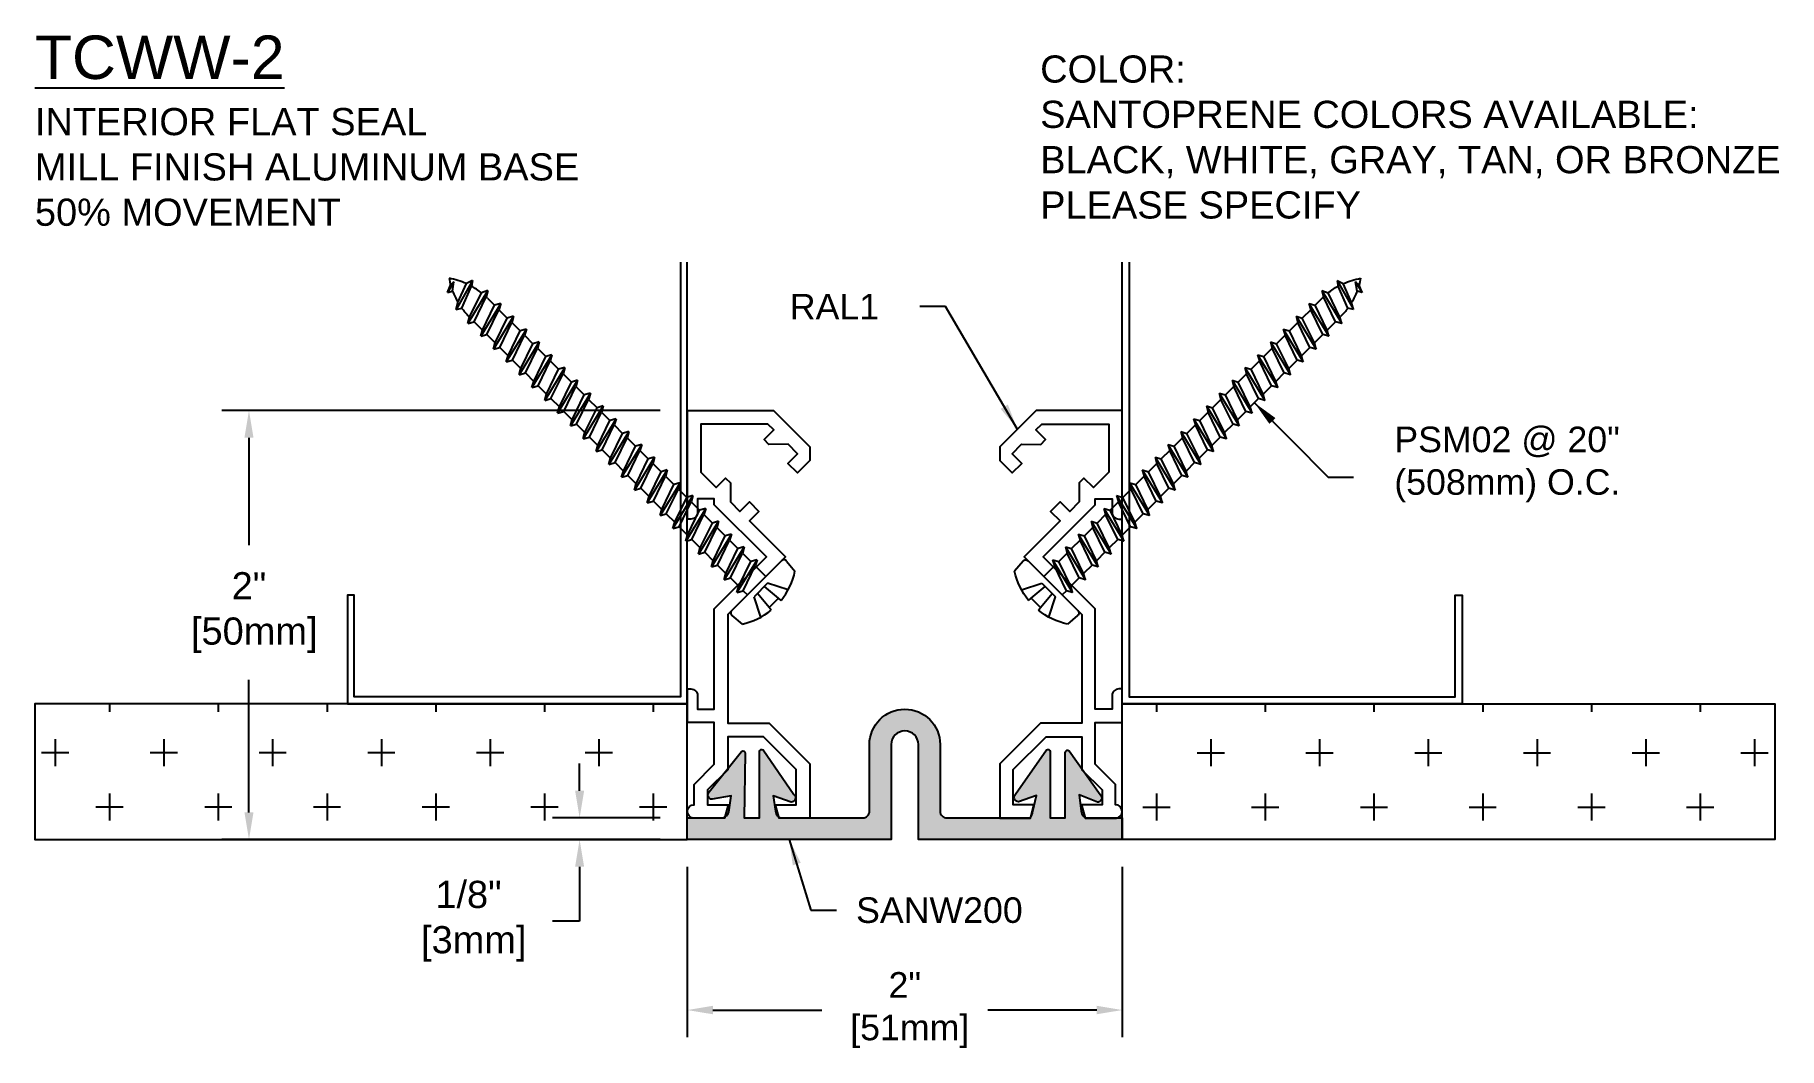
# Model space of a CAD drawing. Header units: inches. Extents: x 1.1 to 9.12, y 1.14 to 5.8.
import ezdxf

# ---------------------------------------------------------------- set-up
doc = ezdxf.new("R2010")
doc.units = ezdxf.units.IN
doc.header["$MEASUREMENT"] = 0
for name, color, linetype in [('Anchors', 4, 'Continuous'), ('Conditions', 1, 'Continuous'), ('Dimensions', 3, 'Continuous'), ('Fillers', 2, 'Continuous'), ('Metals', 7, 'Continuous'), ('Text', 2, 'Continuous')]:
    doc.layers.add(name, color=color, linetype=linetype)
doc.styles.add('Arial', font='arial.ttf')
doc.styles.get("Standard").update_dxf_attribs({"font": 'arial.ttf'})
doc.dimstyles.new('Arial', dxfattribs={"dimtxt": 0.1175, "dimasz": 0.1175, "dimexe": 0.125, "dimexo": 0.125, "dimgap": 0.09, "dimtad": 0, "dimtih": 1, "dimtoh": 1, "dimdec": 4, "dimzin": 0, "dimdsep": 46, "dimlunit": 4, "dimtxsty": 'Arial', "dimcen": 0.09, "dimadec": 0, "dimazin": 0, "dimtfac": 1, "dimtdec": 4, "dimtofl": 0, "dimtmove": 0, "dimatfit": 3, "dimfxl": 0, "dimfrac": 2, "dimtolj": 1, "dimtzin": 0, "dimarcsym": 0})

# ---------------------------------------------------------------- blocks, each defined once
blk = doc.blocks.new('A$CB0F2')
blk.add_lwpolyline([(0.029, 0.0023, -0.958439), (0.0317, 0.0642), (0.0317, 0.1582), (0.1247, 0.2512), (0.1247, 0.4422), (0.0007, 0.4422), (0.0007, 0.5972), (0.0167, 0.5972, -0.414214), (0.0477, 0.5662), (0.0477, 0.5042), (0.1247, 0.5042), (0.1247, 0.9649), (0.3641, 1.2043), (0.1247, 1.4438), (0.1247, 1.4712), (0.0477, 1.4712), (0.0477, 1.4092, -0.414214), (0.0167, 1.3782), (0.0007, 1.3782), (0.0007, 1.8772), (0.397, 1.8772), (0.5637, 1.7105), (0.5637, 1.6471), (0.507, 1.5904), (0.4631, 1.6343), (0.5077, 1.6788), (0.4638, 1.7226), (0.3755, 1.7219), (0.3535, 1.7439), (0.3981, 1.7884), (0.3713, 1.8152), (0.0627, 1.8152), (0.0627, 1.5935), (0.1329, 1.5232), (0.1768, 1.5671), (0.1987, 1.5452), (0.1987, 1.4575), (0.2425, 1.4136), (0.2864, 1.4575), (0.3302, 1.4136), (0.2864, 1.3698), (0.4518, 1.2043), (0.1867, 0.9392), (0.1867, 0.4392), (0.3767, 0.4392), (0.5637, 0.2522), (0.5637, 0.0022), (0.4233, 0.0022), (0.4067, 0.0642), (0.5017, 0.0642), (0.5017, 0.2265), (0.351, 0.3772), (0.1867, 0.3772), (0.1867, 0.2255), (0.0937, 0.1325), (0.0937, 0.0642), (0.1887, 0.0642), (0.172, 0.0022), (0.029, 0.0022)], format="xyb")
blk = doc.blocks.new('ral1')
blk.add_blockref('A$CB0F2', (-0.029, -0.0022))
blk = doc.blocks.new('*D3')
at = {"layer": 'Defpoints', "color": 0}
for p in [(4.1014, 2.0973), (6.1014, 2.0973), (4.1014, 1.3135)]:
    blk.add_point(p, dxfattribs=at)
at = {"layer": 'Dimensions', "color": 0, "lineweight": -2}
for p, q in [((4.1014, 1.9723), (4.1014, 1.1885)), ((6.1014, 1.9723), (6.1014, 1.1885)), ((4.2189, 1.3135), (4.7203, 1.3135)), ((5.9839, 1.3135), (5.4825, 1.3135))]:
    blk.add_line(p, q, dxfattribs=at)
at = {"layer": 'Dimensions', "color": 0}
for points in [[(4.2189, 1.3331), (4.2189, 1.294), (4.1014, 1.3135)], [(5.9839, 1.3331), (5.9839, 1.294), (6.1014, 1.3135)]]:
    blk.add_solid(points, dxfattribs=at)
at = {"layer": 'Dimensions', "color": 0, "insert": (5.1014, 1.3135), "char_height": 0.1175, "attachment_point": 5, "style": 'Arial'}
blk.add_mtext('\\A1;2"\\P [51mm]', dxfattribs=at)
blk = doc.blocks.new('PSM02')
for p, q in [((-0.089, 0.1159), (-0.0437, 0.0281)), ((-0.0319, 0.1271), (-0.0299, 0.1115)), ((-0.0299, 0.1115), (0.0299, 0.1115)), ((-0.0299, 0.1115), (-0.023, 0.0281)), ((0.0299, 0.1115), (0.023, 0.0281)), ((0.0319, 0.1271), (0.0299, 0.1115)), ((0.089, 0.1159), (0.0437, 0.0281)), ((-0.1774, 0.0173), (-0.1722, 0.0772)), ((-0.1615, 0), (0.1615, 0)), ((-0.06, -0.0689), (-0.06, 0)), ((-0.0437, 0.0281), (0.0437, 0.0281)), ((0.06, -0.0273), (0.06, 0)), ((0.1774, 0.0173), (0.1722, 0.0772)), ((-0.086, -0.0833), (0.086, -0.0417)), ((-0.086, -0.0833), (-0.06, -0.0689)), ((0.06, -0.0273), (-0.06, -0.0689)), ((0.06, -0.0561), (-0.06, -0.0977)), ((0.086, -0.0417), (0.06, -0.0273)), ((0.086, -0.0417), (0.06, -0.0561)), ((0.06, -0.1106), (0.06, -0.0561)), ((-0.086, -0.0833), (-0.06, -0.0977)), ((-0.086, -0.1667), (0.086, -0.125)), ((-0.086, -0.1667), (-0.06, -0.1523)), ((-0.06, -0.1523), (-0.06, -0.0977)), ((0.06, -0.1106), (-0.06, -0.1523)), ((0.06, -0.1394), (-0.06, -0.1811)), ((0.086, -0.125), (0.06, -0.1106)), ((0.086, -0.125), (0.06, -0.1394)), ((0.06, -0.1939), (0.06, -0.1394)), ((-0.086, -0.1667), (-0.06, -0.1811)), ((-0.086, -0.25), (0.086, -0.2083)), ((-0.086, -0.25), (-0.06, -0.2356)), ((-0.06, -0.2356), (-0.06, -0.1811)), ((0.06, -0.1939), (-0.06, -0.2356)), ((0.06, -0.2227), (-0.06, -0.2644)), ((0.086, -0.2083), (0.06, -0.1939)), ((0.086, -0.2083), (0.06, -0.2227)), ((0.06, -0.2773), (0.06, -0.2227)), ((-0.086, -0.25), (-0.06, -0.2644)), ((-0.086, -0.3333), (0.086, -0.2917)), ((-0.086, -0.3333), (-0.06, -0.3189)), ((-0.06, -0.3189), (-0.06, -0.2644)), ((0.06, -0.2773), (-0.06, -0.3189)), ((0.06, -0.3061), (-0.06, -0.3477)), ((0.086, -0.2917), (0.06, -0.2773)), ((0.086, -0.2917), (0.06, -0.3061)), ((0.06, -0.3606), (0.06, -0.3061)), ((-0.086, -0.3333), (-0.06, -0.3477)), ((-0.086, -0.4167), (0.086, -0.375)), ((-0.06, -0.4023), (-0.06, -0.3477)), ((0.06, -0.3606), (-0.06, -0.4023)), ((0.06, -0.3894), (-0.06, -0.4311)), ((0.086, -0.375), (0.06, -0.3606)), ((0.086, -0.375), (0.06, -0.3894)), ((0.06, -0.4439), (0.06, -0.3894)), ((-0.086, -0.4167), (-0.06, -0.4023)), ((-0.086, -0.4167), (-0.06, -0.4311)), ((-0.086, -0.5), (0.086, -0.4583)), ((-0.06, -0.4856), (-0.06, -0.4311)), ((0.06, -0.4439), (-0.06, -0.4856)), ((0.06, -0.4727), (-0.06, -0.5144)), ((0.086, -0.4583), (0.06, -0.4439)), ((0.086, -0.4583), (0.06, -0.4727)), ((0.06, -0.5273), (0.06, -0.4727)), ((-0.086, -0.5), (-0.06, -0.4856)), ((-0.086, -0.5), (-0.06, -0.5144)), ((-0.086, -0.5833), (0.086, -0.5417)), ((-0.06, -0.5689), (-0.06, -0.5144)), ((0.06, -0.5273), (-0.06, -0.5689)), ((0.06, -0.5561), (-0.06, -0.5977)), ((0.086, -0.5417), (0.06, -0.5273)), ((0.086, -0.5417), (0.06, -0.5561)), ((0.06, -0.6106), (0.06, -0.5561)), ((-0.086, -0.5833), (-0.06, -0.5689)), ((-0.086, -0.5833), (-0.06, -0.5977)), ((-0.086, -0.6667), (0.086, -0.625)), ((-0.06, -0.6523), (-0.06, -0.5977)), ((0.06, -0.6106), (-0.06, -0.6523)), ((0.06, -0.6394), (-0.06, -0.6811)), ((0.086, -0.625), (0.06, -0.6106)), ((0.086, -0.625), (0.06, -0.6394)), ((0.06, -0.6939), (0.06, -0.6394)), ((-0.086, -0.6667), (-0.06, -0.6523)), ((-0.086, -0.6667), (-0.06, -0.6811)), ((-0.086, -0.75), (0.086, -0.7083)), ((-0.06, -0.7356), (-0.06, -0.6811)), ((0.06, -0.6939), (-0.06, -0.7356)), ((0.086, -0.7083), (0.06, -0.6939)), ((0.086, -0.7083), (0.06, -0.7227)), ((-0.086, -0.75), (-0.06, -0.7356)), ((-0.086, -0.75), (-0.06, -0.7644)), ((-0.086, -0.8333), (0.086, -0.7917)), ((0.06, -0.7227), (-0.06, -0.7644)), ((-0.06, -0.8189), (-0.06, -0.7644)), ((0.06, -0.7773), (-0.06, -0.8189)), ((0.06, -0.7773), (0.06, -0.7227)), ((0.086, -0.7917), (0.06, -0.7773)), ((0.086, -0.7917), (0.06, -0.8061)), ((-0.086, -0.8333), (-0.06, -0.8189)), ((-0.086, -0.8333), (-0.06, -0.8477)), ((-0.086, -0.9167), (0.086, -0.875)), ((0.06, -0.8061), (-0.06, -0.8477)), ((-0.06, -0.9023), (-0.06, -0.8477)), ((0.06, -0.8606), (-0.06, -0.9023)), ((0.06, -0.8606), (0.06, -0.8061)), ((0.086, -0.875), (0.06, -0.8606)), ((0.086, -0.875), (0.06, -0.8894)), ((-0.086, -0.9167), (-0.06, -0.9023)), ((-0.086, -0.9167), (-0.06, -0.9311)), ((-0.086, -1), (0.086, -0.9583)), ((0.06, -0.8894), (-0.06, -0.9311)), ((-0.06, -0.9856), (-0.06, -0.9311)), ((0.06, -0.9439), (-0.06, -0.9856)), ((0.06, -0.9439), (0.06, -0.8894)), ((0.086, -0.9583), (0.06, -0.9439)), ((0.086, -0.9583), (0.06, -0.9727)), ((-0.086, -1), (-0.06, -0.9856)), ((-0.086, -1), (-0.06, -1.0144)), ((-0.086, -1.0833), (0.086, -1.0417)), ((0.06, -0.9727), (-0.06, -1.0144)), ((-0.06, -1.0689), (-0.06, -1.0144)), ((0.06, -1.0273), (-0.06, -1.0689)), ((0.06, -1.0273), (0.06, -0.9727)), ((0.086, -1.0417), (0.06, -1.0273)), ((0.086, -1.0417), (0.06, -1.0561)), ((-0.086, -1.0833), (-0.06, -1.0689)), ((-0.086, -1.0833), (-0.06, -1.0977)), ((0.06, -1.0561), (-0.06, -1.0977)), ((-0.06, -1.1523), (-0.06, -1.0977)), ((0.06, -1.1106), (-0.06, -1.1523)), ((0.06, -1.1106), (0.06, -1.0561)), ((0.086, -1.125), (0.06, -1.1106)), ((-0.086, -1.1667), (0.086, -1.125)), ((-0.086, -1.1667), (-0.06, -1.1523)), ((-0.086, -1.1667), (-0.06, -1.1811)), ((0.06, -1.1394), (-0.06, -1.1811)), ((-0.06, -1.2356), (-0.06, -1.1811)), ((0.06, -1.1939), (-0.06, -1.2356)), ((0.086, -1.125), (0.06, -1.1394)), ((0.06, -1.1939), (0.06, -1.1394)), ((0.086, -1.2083), (0.06, -1.1939)), ((-0.086, -1.25), (0.086, -1.2083)), ((-0.086, -1.25), (-0.06, -1.2356)), ((-0.086, -1.25), (-0.06, -1.2644)), ((0.06, -1.2227), (-0.06, -1.2644)), ((-0.06, -1.3189), (-0.06, -1.2644)), ((0.06, -1.2773), (-0.06, -1.3189)), ((0.086, -1.2083), (0.06, -1.2227)), ((0.06, -1.2773), (0.06, -1.2227)), ((0.086, -1.2917), (0.06, -1.2773)), ((-0.086, -1.3333), (0.086, -1.2917)), ((-0.086, -1.3333), (-0.06, -1.3189)), ((-0.086, -1.3333), (-0.06, -1.3477)), ((0.06, -1.3061), (-0.06, -1.3477)), ((-0.06, -1.4023), (-0.06, -1.3477)), ((0.06, -1.3606), (-0.06, -1.4023)), ((0.086, -1.2917), (0.06, -1.3061)), ((0.06, -1.3606), (0.06, -1.3061)), ((0.086, -1.375), (0.06, -1.3606)), ((-0.086, -1.4167), (0.086, -1.375)), ((-0.086, -1.4167), (-0.06, -1.4023)), ((-0.086, -1.4167), (-0.06, -1.4311)), ((0.06, -1.3894), (-0.06, -1.4311)), ((-0.06, -1.4856), (-0.06, -1.4311)), ((0.086, -1.375), (0.06, -1.3894)), ((0.06, -1.4439), (0.06, -1.3894)), ((-0.086, -1.5), (0.086, -1.4583)), ((-0.086, -1.5), (-0.06, -1.4856)), ((-0.086, -1.5), (-0.06, -1.5144)), ((0.06, -1.4439), (-0.06, -1.4856)), ((0.06, -1.4727), (-0.06, -1.5144)), ((-0.06, -1.5689), (-0.06, -1.5144)), ((0.086, -1.4583), (0.06, -1.4439)), ((0.086, -1.4583), (0.06, -1.4727)), ((0.06, -1.5273), (0.06, -1.4727)), ((-0.086, -1.5833), (0.086, -1.5417)), ((-0.086, -1.5833), (-0.06, -1.5689)), ((-0.086, -1.5833), (-0.06, -1.5977)), ((0.06, -1.5273), (-0.06, -1.5689)), ((0.06, -1.5561), (-0.06, -1.5977)), ((-0.06, -1.6523), (-0.06, -1.5977)), ((0.086, -1.5417), (0.06, -1.5273)), ((0.086, -1.5417), (0.06, -1.5561)), ((0.06, -1.6106), (0.06, -1.5561)), ((-0.086, -1.6667), (0.086, -1.625)), ((-0.086, -1.6667), (-0.06, -1.6523)), ((-0.086, -1.6667), (-0.06, -1.6811)), ((0.06, -1.6106), (-0.06, -1.6523)), ((0.06, -1.6394), (-0.06, -1.6811)), ((-0.06, -1.7356), (-0.06, -1.6811)), ((0.086, -1.625), (0.06, -1.6106)), ((0.086, -1.625), (0.06, -1.6394)), ((0.06, -1.6939), (0.06, -1.6394)), ((-0.086, -1.75), (0.086, -1.7083)), ((-0.086, -1.75), (-0.06, -1.7356)), ((-0.086, -1.75), (-0.06, -1.7644)), ((0.06, -1.6939), (-0.06, -1.7356)), ((0.06, -1.7227), (-0.06, -1.7644)), ((-0.06, -1.8104), (-0.06, -1.7644)), ((0.086, -1.7083), (0.06, -1.6939)), ((0.086, -1.7083), (0.06, -1.7227)), ((0.06, -1.7227), (0.06, -1.7773)), ((-0.086, -1.8333), (0.086, -1.7917)), ((-0.086, -1.8333), (-0.06, -1.8189)), ((-0.086, -1.8333), (-0.058, -1.847)), ((0.06, -1.7773), (-0.06, -1.8189)), ((0.06, -1.8061), (-0.058, -1.847)), ((0.086, -1.7917), (0.06, -1.7773)), ((0.086, -1.7917), (0.06, -1.8061)), ((0.06, -1.8061), (0.06, -1.8104)), ((-0.0685, -1.9167), (0.0787, -1.875)), ((-0.0685, -1.9167), (-0.047, -1.902)), ((-0.0685, -1.9167), (-0.0389, -1.9264)), ((0.0559, -1.862), (-0.047, -1.902)), ((0.0496, -1.8924), (-0.0389, -1.9264)), ((0.0787, -1.875), (0.0496, -1.8924)), ((0.0787, -1.875), (0.0559, -1.862)), ((0.0305, -1.9468), (-0.0039, -1.972)), ((-0.0039, -1.972), (0.0513, -1.9583)), ((0.0174, -1.9725), (-0.0039, -1.972)), ((0.0513, -1.9583), (0.0174, -1.9725)), ((0.0513, -1.9583), (0.0305, -1.9468))]:
    blk.add_line(p, q)
for centre, radius, start, end in [((0, -0.1847), 0.3135, 95.84468, 123.32297), ((0, -0.1847), 0.3135, 56.67703, 84.15532), ((-0.1615, 0.016), 0.016, 175, 270), ((0.1615, 0.016), 0.016, 270, 5), ((0.2696, -1.8104), 0.3296, 180, 181.48094), ((-0.2696, -1.8104), 0.3296, 350.9871, 0), ((0.2696, -1.8104), 0.3296, 186.38087, 196.13333), ((-0.2696, -1.8104), 0.3296, 335.5566, 345.58715), ((0.2696, -1.8104), 0.3296, 200.61291, 215.11798), ((-0.2696, -1.8104), 0.3296, 324.88202, 330.53258)]:
    blk.add_arc(centre, radius, start, end)
blk = doc.blocks.new('SANW200')
at = {"layer": 'Fillers'}
blk.add_hatch(color=256, dxfattribs=at).paths.add_polyline_path([(4.5475, 3.8692), (4.5475, 4.3067, -1), (4.6725, 4.3067), (4.6725, 3.8692), (5.61, 3.8692), (5.61, 3.9692), (5.4523, 3.9692, -0.414214), (5.4213, 4.0002), (5.4124, 4.0749), (5.4954, 4.0413, 0.684825), (5.5088, 4.0761), (5.3652, 4.2777, 0.67662), (5.348, 4.2708), (5.348, 3.9692), (5.278, 3.9692), (5.278, 4.2742, 0.637589), (5.2616, 4.2819), (5.1197, 4.079, 0.699658), (5.1326, 4.0437), (5.2163, 4.0719), (5.198, 4.0002, -0.18444), (5.1853, 3.9692), (4.8035, 3.9692, -0.414214), (4.7725, 4.0002), (4.7725, 4.3067, 1), (4.4475, 4.3067), (4.4475, 4.0002, -0.414214), (4.4165, 3.9692), (4.0466, 3.9692, -0.414214), (4.0156, 4.0002), (4.0048, 4.0709), (4.0873, 4.0416, 0.699658), (4.1002, 4.0769), (3.9584, 4.2819, 0.637589), (3.942, 4.2742), (3.942, 3.9692), (3.872, 3.9692), (3.8767, 4.2676, 0.67662), (3.8595, 4.2745), (3.7111, 4.0896, 0.684825), (3.7246, 4.0549), (3.8109, 4.0706), (3.8005, 3.9963, -0.379282), (3.761, 3.9692), (3.61, 3.9692), (3.61, 3.8692)])
at = {"layer": 'Fillers', "linetype": 'ByBlock'}
blk.add_lwpolyline([(5.1853, 3.9692, 0.18444), (5.198, 4.0002), (5.2163, 4.0719), (5.1326, 4.0437, -0.699658), (5.1197, 4.079), (5.2616, 4.2819, -0.637589), (5.278, 4.2742), (5.278, 3.9692), (5.348, 3.9692), (5.348, 4.2708, -0.67662), (5.3652, 4.2777), (5.5088, 4.0761, -0.684825), (5.4954, 4.0413), (5.4124, 4.0749), (5.4213, 4.0002, 0.414214), (5.4523, 3.9692), (5.61, 3.9692), (5.61, 3.8692), (4.6725, 3.8692), (4.6725, 4.3067, 1), (4.5475, 4.3067), (4.5475, 3.8692), (3.61, 3.8692), (3.61, 3.9692), (3.761, 3.9692, 0.379282), (3.8005, 3.9963), (3.8109, 4.0706), (3.7246, 4.0549, -0.684825), (3.7111, 4.0896), (3.8595, 4.2745, -0.67662), (3.8767, 4.2676), (3.872, 3.9692), (3.942, 3.9692), (3.942, 4.2742, -0.637589), (3.9584, 4.2819), (4.1002, 4.0769, -0.699658), (4.0873, 4.0416), (4.0048, 4.0709), (4.0156, 4.0002, 0.414214), (4.0466, 3.9692), (4.4165, 3.9692, 0.414214), (4.4475, 4.0002), (4.4475, 4.3067, -1), (4.7725, 4.3067), (4.7725, 4.0002, 0.414214), (4.8035, 3.9692)], format="xyb", close=True, dxfattribs=at)
blk = doc.blocks.new('*D10')
at = {"layer": 'Defpoints', "color": 0}
for p in [(4.1014, 4.0707), (2.0858, 2.0973), (4.1014, 2.0973)]:
    blk.add_point(p, dxfattribs=at)
at = {"layer": 'Dimensions', "color": 0, "lineweight": -2}
for p, q in [((3.9764, 4.0707), (1.9608, 4.0707)), ((2.0858, 3.9457), (2.0858, 3.4515)), ((2.0858, 2.2223), (2.0858, 2.8324)), ((3.9764, 2.0973), (1.9608, 2.0973))]:
    blk.add_line(p, q, dxfattribs=at)
at = {"layer": 'Dimensions', "color": 0}
for points in [[(2.065, 3.9457), (2.1066, 3.9457), (2.0858, 4.0707)], [(2.065, 2.2223), (2.1066, 2.2223), (2.0858, 2.0973)]]:
    blk.add_solid(points, dxfattribs=at)
at = {"layer": 'Dimensions', "color": 0, "insert": (2.0858, 3.142), "char_height": 0.125, "attachment_point": 5, "style": 'Arial'}
blk.add_mtext('\\A1;2"\\P [50mm]', dxfattribs=at)
blk = doc.blocks.new('*D11')
at = {"layer": 'Defpoints', "color": 0}
for p in [(4.1014, 2.1973), (3.6062, 2.0973), (4.1014, 2.0973)]:
    blk.add_point(p, dxfattribs=at)
at = {"layer": 'Dimensions', "color": 0, "lineweight": -2}
for p, q in [((3.6062, 2.3223), (3.6062, 2.4473)), ((3.9764, 2.1973), (3.4812, 2.1973)), ((3.9764, 2.0973), (3.4812, 2.0973)), ((3.6062, 1.9723), (3.6062, 1.7223)), ((3.6062, 1.7223), (3.4812, 1.7223))]:
    blk.add_line(p, q, dxfattribs=at)
at = {"layer": 'Dimensions', "color": 0}
for points in [[(3.5854, 2.3223), (3.627, 2.3223), (3.6062, 2.1973)], [(3.5854, 1.9723), (3.627, 1.9723), (3.6062, 2.0973)]]:
    blk.add_solid(points, dxfattribs=at)
at = {"layer": 'Dimensions', "color": 0, "insert": (3.0951, 1.7223), "char_height": 0.125, "attachment_point": 5, "style": 'Arial'}
blk.add_mtext('\\A1;1/8"\\P [3mm]', dxfattribs=at)

msp = doc.modelspace()

# ---------------------------------------------------------------- hatches: boundary and pattern name
at = {"layer": 'Conditions'}
h = msp.add_hatch(dxfattribs=at)
h.set_pattern_fill('CROSS', color=256, style=0)
h.set_pattern_definition([(180, (10.007, 7.2469), (-0.25, -0.25), [0.125, -0.375]), (270, (9.9445, 7.3094), (0.25, -0.25), [0.125, -0.375])])
h.paths.add_polyline_path([(1.10139, 2.09728), (4.10139, 2.09728), (4.10139, 2.19728), (4.10139, 2.72228), (2.53889, 2.72228), (1.10139, 2.72228)])
h = msp.add_hatch(dxfattribs=at)
h.set_pattern_fill('CROSS', color=256, style=0)
h.set_pattern_definition([(0, (0.19578, 7.2469), (0.25, -0.25), [0.125, -0.375]), (270, (0.25828, 7.3094), (-0.25, -0.25), [0.125, -0.375])])
h.paths.add_polyline_path([(9.10139, 2.09728), (6.10139, 2.09728), (6.10139, 2.19728), (6.10139, 2.72228), (7.66389, 2.72228), (9.10139, 2.72228)])

# ---------------------------------------------------------------- linework, layer by layer
for points in [[(4.07014, 4.75353), (4.07014, 2.75353), (2.57014, 2.75353), (2.57014, 3.22228), (2.53889, 3.22228), (2.53889, 2.72228), (4.10139, 2.72228), (4.10139, 4.75353)], [(6.13264, 4.75353), (6.13264, 2.75353), (7.63264, 2.75353), (7.63264, 3.22228), (7.66389, 3.22228), (7.66389, 2.72228), (6.10139, 2.72228), (6.10139, 4.75353)], [(4.10139, 2.72228), (1.10139, 2.72228), (1.10139, 2.09728), (4.10139, 2.09728), (4.10139, 2.72228)], [(6.10139, 2.72228), (9.10139, 2.72228), (9.10139, 2.09728), (6.10139, 2.09728), (6.10139, 2.72228)]]:
    msp.add_lwpolyline(points, dxfattribs=at)

# ---------------------------------------------------------------- block references
msp.add_blockref('SANW200', (0.4914, -1.77193))
at = {"layer": 'Anchors', "rotation": 225}
msp.add_blockref('PSM02', (4.41998, 3.26527), dxfattribs=at)
at = {"layer": 'Anchors', "xscale": -1, "rotation": 134.9999999999999}
msp.add_blockref('PSM02', (5.78281, 3.26527), dxfattribs=at)
at = {"layer": 'Metals', "rotation": 359.9999999999996}
msp.add_blockref('ral1', (4.12976, 2.19568), dxfattribs=at)
at = {"layer": 'Metals', "xscale": -1}
msp.add_blockref('ral1', (6.07303, 2.19568), dxfattribs=at)

# ---------------------------------------------------------------- texts
at = {"layer": 'Text', "insert": (1.10139, 5.79595), "char_height": 0.2, "width": 4.1875, "attachment_point": 1}
msp.add_mtext('{\\LTCWW-2\\P\\H0.625x;\\lINTERIOR FLAT SEAL\\PMILL FINISH ALUMINUM BASE\\P50% MOVEMENT}', dxfattribs=at)
at = {"layer": 'Text', "insert": (5.72389, 5.70433), "char_height": 0.125, "width": 3.4057584, "attachment_point": 1, "style": 'Arial'}
msp.add_mtext('COLOR:{\\L                         \\~ \\P}SANTOPRENE COLORS AVAILABLE:\\PBLACK, WHITE, GRAY, TAN, OR BRONZE\\PPLEASE SPECIFY', dxfattribs=at)
at = {"layer": 'Text', "char_height": 0.1175, "style": 'Arial'}
for s, insert, attachment_point in [('\\A1;RAL1', (4.98328, 4.49016), 9), ('\\A1;PSM02 @ 20"\\P(508mm) O.C.', (7.3523, 3.82258), 4)]:
    msp.add_mtext(s, dxfattribs=dict(at, insert=insert, attachment_point=attachment_point))
at = {"layer": 'Text', "insert": (4.87737, 1.83182), "char_height": 0.1175, "attachment_point": 1}
msp.add_mtext('SANW200', dxfattribs=at)

# ---------------------------------------------------------------- dimensions: what is measured, and where the dimension line sits
at = {"layer": 'Dimensions'}
for base, p1, picture, middle in [((2.08581, 2.09728), (4.10139, 4.07068), '*D10', (2.08581, 3.14197)), ((3.60621, 2.09728), (4.10139, 2.19728), '*D11', (3.09509, 1.72228))]:
    dim = msp.add_linear_dim(base=base, p1=p1, p2=(4.10139, 2.09728), angle=90, dimstyle='Arial', override={"dimtxt": 0.125, "dimasz": 0.125, "dimexe": 0.125, "dimexo": 0.125, "dimgap": 0.125, "dimpost": '\\X'}, dxfattribs=at)
    dim.commit()
    dim.dimension.update_dxf_attribs({"geometry": picture, "text_midpoint": middle, "dimtype": 160})
dim = msp.add_linear_dim(base=(4.10139, 1.31354), p1=(6.10139, 2.09728), p2=(4.10139, 2.09728), dimstyle='Arial', override={"dimpost": '\\X'}, dxfattribs=at)
dim.commit()
dim.dimension.update_dxf_attribs({"geometry": '*D3', "text_midpoint": (5.10139, 1.31354), "dimtype": 160})

# ---------------------------------------------------------------- leaders
at = {"layer": 'Text'}
for points in [[(5.61816, 3.98735), (5.28828, 4.54891), (5.17078, 4.54891)], [(6.70912, 4.10672), (7.0473, 3.76383), (7.1648, 3.76383)]]:
    msp.add_leader(points, dimstyle='Arial', dxfattribs=at)
at = {"layer": 'Text', "annotation_type": 0, "has_hookline": 1, "hookline_direction": 0, "text_width": 0.75109}
msp.add_leader([(4.57014, 2.09728), (4.66987, 1.77307), (4.78737, 1.77307)], dimstyle='Arial', dxfattribs=at)

doc.saveas('drawing.dxf')
